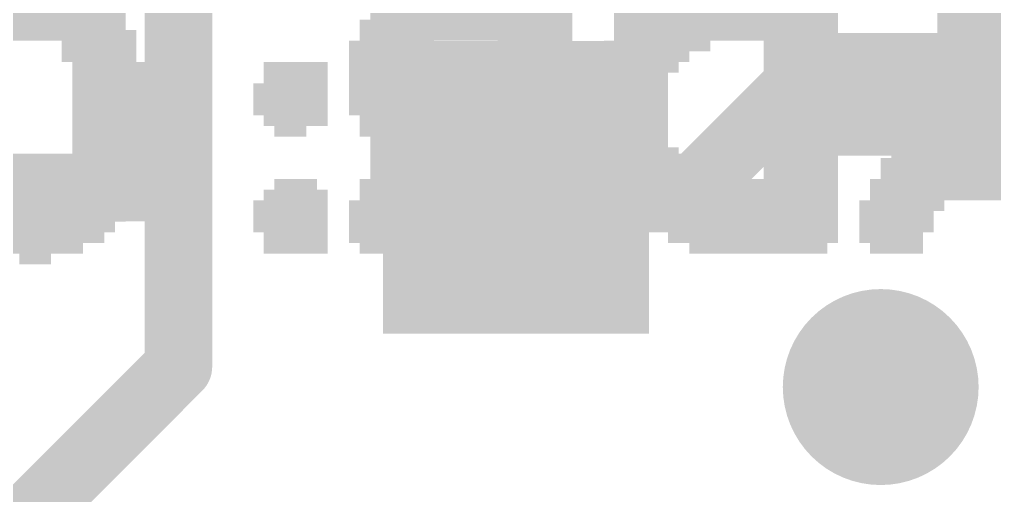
# Model space of a CAD drawing. Extents: x -23 to 84, y -20 to 26.
# Drawn here: x 12.102 to 15.77, y 10.692 to 12.481 of the extents above; entities that cross this region are included whole.
import ezdxf

# ---------------------------------------------------------------- set-up
doc = ezdxf.new("R2010")
doc.units = 0
for name, color, linetype in [('1', 12, 'CONTINUOUS'), ('18', 110, 'CONTINUOUS'), ('22', 40, 'CONTINUOUS'), ('51', 53, 'CONTINUOUS')]:
    doc.layers.add(name, color=color, linetype=linetype)

# ---------------------------------------------------------------- blocks, each defined once
blk = doc.blocks.new('RECT')
blk.add_solid([(-0.5, -0.5), (0.5, -0.5), (-0.5, 0.5), (0.5, 0.5)])
blk = doc.blocks.new('ROUNDV')
at = {"const_width": 0.5}
blk.add_lwpolyline([(0, -0.25, 1), (0, 0.25, 1), (0, -0.25)], format="xyb", dxfattribs=at)

msp = doc.modelspace()

# ---------------------------------------------------------------- linework, layer by layer
at = {"layer": '1', "const_width": 0.254}
for points in [[(12.7, 11.8618), (12.7, 12.9032)], [(14.644, 11.85), (14.994, 12.2)], [(14.994, 12.2), (15.41, 12.2)], [(15.41, 12.2), (15.994, 12.2)], [(11.43, 11.85), (12.6882, 11.85)], [(12.6882, 11.85), (12.7, 11.8618)], [(12.7, 11.176), (12.7, 11.8618)], [(13.97, 11.85), (14.644, 11.85)], [(12.05, 10.526), (12.7, 11.176)]]:
    msp.add_lwpolyline(points, dxfattribs=at)
at = {"layer": '1', "const_width": 0.127}
for points in [[(14.994, 12.2635, 1), (14.994, 12.1365)], [(15.0389, 12.1551, 1), (14.9491, 12.2449)], [(15.41, 12.2635, 1), (15.41, 12.1365)], [(15.41, 12.1365, 1), (15.41, 12.2635)], [(12.6433, 11.8949, 1), (12.7331, 11.8051)], [(12.7635, 11.8618, 1), (12.6365, 11.8618)], [(12.7449, 11.8169, 1), (12.6551, 11.9067)], [(12.6882, 11.7865, 1), (12.6882, 11.9135)], [(13.97, 11.9135, 1), (13.97, 11.7865)], [(14.5991, 11.8949, 1), (14.6889, 11.8051)], [(14.644, 11.7865, 1), (14.644, 11.9135)], [(12.6365, 11.8618, 1), (12.7635, 11.8618)], [(12.7449, 11.1311, 1), (12.6551, 11.2209)], [(12.6365, 11.176, 1), (12.7635, 11.176)]]:
    msp.add_lwpolyline(points, format="xyb", dxfattribs=at)
at = {"layer": '51', "const_width": 0.1016}
for points in [[(13.538, 12.344), (13.538, 13.056)], [(14.389, 12.344), (14.389, 13.056)]]:
    msp.add_lwpolyline(points, dxfattribs=at)
at = {"layer": '51', "const_width": 0.0508}
for points in [[(13.5126, 12.344, 1), (13.5634, 12.344)], [(14.3636, 12.344, 1), (14.4144, 12.344)]]:
    msp.add_lwpolyline(points, format="xyb", dxfattribs=at)

# ---------------------------------------------------------------- block references
at = {"layer": '1', "xscale": 1.1, "rotation": 90}
msp.add_blockref('RECT', (13.97, 11.85), dxfattribs=at)
at = {"layer": '1', "xscale": 0.46, "yscale": 0.65, "rotation": 270}
msp.add_blockref('RECT', (15.41, 12.2), dxfattribs=at)
at = {"layer": '18', "xscale": 0.7366, "yscale": 0.7366}
msp.add_blockref('ROUNDV', (15.3416, 11.0998), dxfattribs=at)
msp.add_blockref('ROUNDV', (15.3416, 11.0998), dxfattribs=at)
at = {"layer": '22', "yscale": 0.04, "rotation": 180}
for p, xscale in [((12.1812, 12.5012), 0.64), ((13.8012, 12.5012), 0.76), ((14.8012, 12.5012), 0.76), ((15.7812, 12.5012), 0.32), ((12.1612, 12.4612), 0.68), ((13.7812, 12.4612), 0.8), ((14.7812, 12.4612), 0.8), ((15.8012, 12.4612), 0.36), ((12.1812, 12.4212), 0.72), ((13.7812, 12.4212), 0.8), ((14.7612, 12.4212), 0.84), ((15.7812, 12.4212), 0.4), ((12.4012, 12.3812), 0.28), ((13.5012, 12.3812), 0.32), ((14.0412, 12.3812), 0.28), ((14.5012, 12.3812), 0.4), ((15.0412, 12.3812), 0.28), ((15.8012, 12.3812), 0.44), ((12.4012, 12.3412), 0.28), ((13.4812, 12.3412), 0.28), ((14.0412, 12.3412), 0.28), ((14.4612, 12.3412), 0.32), ((15.0412, 12.3412), 0.28), ((15.7812, 12.3412), 0.48), ((12.4412, 12.3012), 0.28), ((13.1412, 12.3012), 0.24), ((13.4812, 12.3012), 0.28), ((14.0412, 12.3012), 0.28), ((14.4412, 12.3012), 0.28), ((15.0412, 12.3012), 0.28), ((15.8012, 12.3012), 0.52), ((12.4412, 12.2612), 0.28), ((13.1412, 12.2612), 0.24), ((13.4812, 12.2612), 0.28), ((14.0412, 12.2612), 0.28), ((14.4012, 12.2612), 0.28), ((15.0412, 12.2612), 0.28), ((15.7812, 12.2612), 0.56), ((12.4412, 12.2212), 0.28), ((13.1212, 12.2212), 0.28), ((13.4812, 12.2212), 0.28), ((14.0412, 12.2212), 0.28), ((14.4012, 12.2212), 0.28), ((15.0412, 12.2212), 0.28), ((15.8012, 12.2212), 0.6), ((12.4412, 12.1812), 0.28), ((13.1212, 12.1812), 0.28), ((13.5012, 12.1812), 0.32), ((14.0412, 12.1812), 0.28), ((14.4012, 12.1812), 0.28), ((15.0412, 12.1812), 0.28), ((15.6212, 12.1812), 0.32), ((12.4412, 12.1412), 0.28), ((13.1212, 12.1412), 0.28), ((13.7612, 12.1412), 0.84), ((14.4012, 12.1412), 0.28), ((15.0412, 12.1412), 0.28), ((15.6012, 12.1412), 0.28), ((12.4412, 12.1012), 0.28), ((13.1412, 12.1012), 0.24), ((13.7812, 12.1012), 0.8), ((14.4012, 12.1012), 0.28), ((15.0412, 12.1012), 0.28), ((15.5812, 12.1012), 0.32), ((12.4412, 12.0612), 0.28), ((13.1212, 12.0612), 0.12), ((13.7812, 12.0612), 0.8), ((14.4012, 12.0612), 0.28), ((15.0412, 12.0612), 0.28), ((15.5612, 12.0612), 0.28), ((12.4412, 12.0212), 0.28), ((13.8012, 12.0212), 0.76), ((14.4012, 12.0212), 0.28), ((15.0412, 12.0212), 0.28), ((15.7812, 12.0212), 0.8), ((12.4412, 11.9812), 0.28), ((13.8012, 11.9812), 0.76), ((14.4212, 11.9812), 0.32), ((15.0412, 11.9812), 0.28), ((15.8012, 11.9812), 0.84), ((12.4412, 11.9412), 0.28), ((13.8012, 11.9412), 0.76), ((14.4612, 11.9412), 0.32), ((15.0412, 11.9412), 0.28), ((15.7812, 11.9412), 0.88), ((12.4012, 11.9012), 0.28), ((13.8012, 11.9012), 0.76), ((14.4812, 11.9012), 0.36), ((15.0412, 11.9012), 0.28), ((15.8012, 11.9012), 0.92), ((12.3812, 11.8612), 0.32), ((13.1412, 11.8612), 0.16), ((13.5212, 11.8612), 0.28), ((14.0412, 11.8612), 0.28), ((14.7612, 11.8612), 0.84), ((15.7812, 11.8612), 0.96), ((12.1812, 11.8212), 0.72), ((13.1412, 11.8212), 0.24), ((13.5212, 11.8212), 0.28), ((14.0412, 11.8212), 0.28), ((14.7612, 11.8212), 0.84), ((12.1612, 11.7812), 0.68), ((13.1212, 11.7812), 0.28), ((13.5012, 11.7812), 0.32), ((14.0412, 11.7812), 0.28), ((14.7812, 11.7812), 0.8), ((15.4212, 11.7812), 0.32), ((12.1812, 11.7412), 0.64), ((13.1212, 11.7412), 0.28), ((13.4812, 11.7412), 0.28), ((14.0412, 11.7412), 0.28), ((14.8012, 11.7412), 0.76), ((15.4012, 11.7412), 0.28), ((12.1612, 11.7012), 0.6), ((13.1212, 11.7012), 0.28), ((13.4812, 11.7012), 0.28), ((14.0412, 11.7012), 0.28), ((14.8212, 11.7012), 0.72), ((15.4012, 11.7012), 0.28), ((12.1812, 11.6612), 0.48), ((13.1412, 11.6612), 0.24), ((13.4612, 11.6612), 0.24), ((14.0412, 11.6612), 0.28), ((14.8612, 11.6612), 0.64), ((15.3812, 11.6612), 0.24), ((12.1612, 11.6212), 0.36), ((13.1412, 11.6212), 0.24), ((13.4812, 11.6212), 0.2), ((14.0412, 11.6212), 0.2), ((14.8812, 11.6212), 0.52), ((15.4012, 11.6212), 0.2), ((12.1612, 11.5812), 0.12)]:
    msp.add_blockref('RECT', p, dxfattribs=dict(at, xscale=xscale))
msp.add_blockref('RECT', (15.8012, 11.8212), dxfattribs=at)
at = {"layer": '51'}
for p, xscale, yscale, rotation in [((15.985, 12.7), 1.6, 0.86, 270), ((13.9649, 12.1119), 0.5001, 0.95, 90)]:
    msp.add_blockref('RECT', p, dxfattribs=dict(at, xscale=xscale, yscale=yscale, rotation=rotation))

doc.saveas('drawing.dxf')
